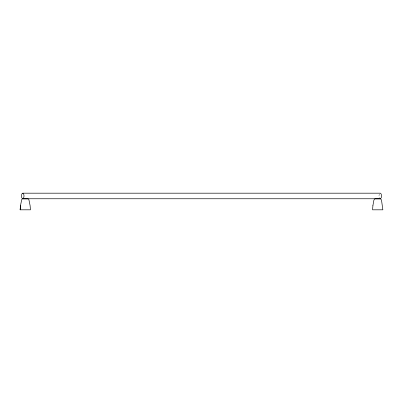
<?xml version="1.0" encoding="UTF-8"?>
<svg xmlns="http://www.w3.org/2000/svg" width="403" height="403" viewBox="0 0 403 403"><rect width="100%" height="100%" fill="white"/><g stroke="black" fill="none" stroke-linecap="round" stroke-linejoin="round"><path stroke-width="0.3" stroke-dasharray="2.02 1.51" d="M379.344 193.999L378.961 195.974L379.344 197.944"/><path stroke-width="0.6" d="M20.165 209.817L20.498 205.58L21.747 199.5L22.407 198.875L28.19 198.875L28.865 199.5L30.099 205.58L30.447 209.817L20.15 209.817L20.513 205.58M22.744 193.183L21.822 193.999L21.445 195.974L21.822 197.944L22.744 198.76L380.266 198.76L381.183 197.944L381.565 195.974L381.183 193.999L380.266 193.183L22.744 193.183L23.666 193.999L24.044 195.974L23.666 197.944L22.744 198.76M372.911 205.58L372.568 209.817L382.85 209.817L381.51 200.09L380.603 198.875L374.81 198.875L373.903 200.09L372.911 205.58"/></g></svg>
